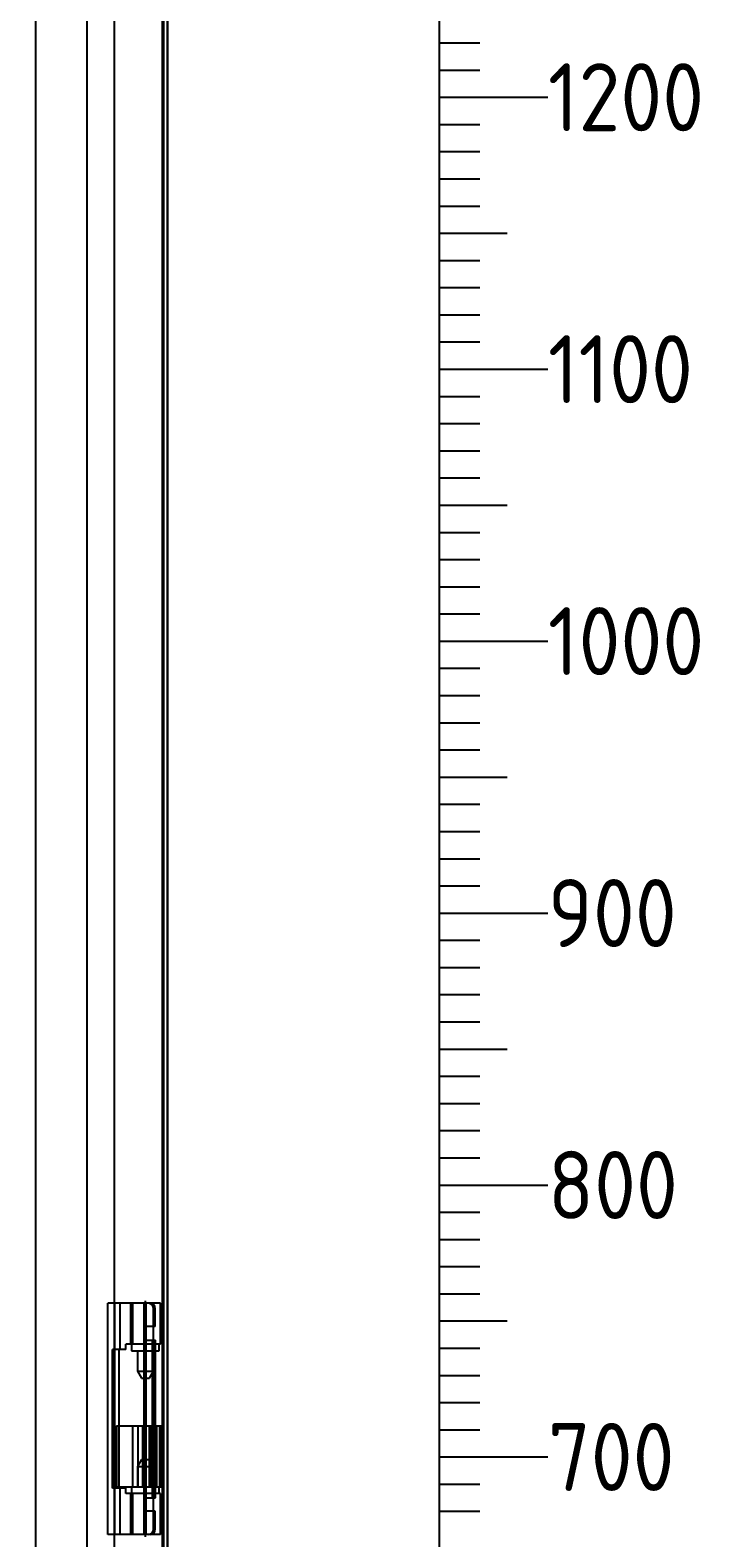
# Model space of a CAD drawing. Header units: millimetres. Extents: x 37984 to 70752, y 14140 to 37584.
# Drawn here: x 39951 to 40198, y 23439 to 23994 of the extents above; entities that cross this region are included whole.
import ezdxf
from ezdxf.enums import TextEntityAlignment as Align

# ---------------------------------------------------------------- set-up
doc = ezdxf.new("R2010")
doc.units = ezdxf.units.MM
doc.set_wipeout_variables(frame=1)
doc.layers.add('! NO PLOT !', color=7, linetype='Continuous', true_color=0xff75dd, plot=False)
doc.layers.add('000-PI-ORMAR', color=2, linetype='Continuous')
doc.styles.add('PI0', font='isocpeur.ttf', dxfattribs={"width": 0.9})

# ---------------------------------------------------------------- blocks, each defined once
blk = doc.blocks.new('skala_2300')
for p, q in [((0, 1400), (0, 540)), ((0, 1220), (15, 1220)), ((0, 1210), (15, 1210)), ((0, 1200), (40, 1200)), ((0, 1200), (40, 1200)), ((0, 1200), (40, 1200)), ((0, 1190), (15, 1190)), ((0, 1180), (15, 1180)), ((0, 1170), (15, 1170)), ((0, 1160), (15, 1160)), ((0, 1150), (25, 1150)), ((0, 1140), (15, 1140)), ((0, 1130), (15, 1130)), ((0, 1120), (15, 1120)), ((0, 1110), (15, 1110)), ((0, 1100), (40, 1100)), ((0, 1090), (15, 1090)), ((0, 1080), (15, 1080)), ((0, 1070), (15, 1070)), ((0, 1060), (15, 1060)), ((0, 1050), (25, 1050)), ((0, 1040), (15, 1040)), ((0, 1030), (15, 1030)), ((0, 1020), (15, 1020)), ((0, 1010), (15, 1010)), ((0, 1000), (40, 1000)), ((0, 1000), (40, 1000)), ((0, 1000), (40, 1000)), ((0, 1000), (40, 1000)), ((0, 990), (15, 990)), ((0, 980), (15, 980)), ((0, 970), (15, 970)), ((0, 960), (15, 960)), ((0, 950), (25, 950)), ((0, 940), (15, 940)), ((0, 930), (15, 930)), ((0, 920), (15, 920)), ((0, 910), (15, 910)), ((0, 900), (40, 900)), ((0, 890), (15, 890)), ((0, 880), (15, 880)), ((0, 870), (15, 870)), ((0, 860), (15, 860)), ((0, 850), (25, 850)), ((0, 840), (15, 840)), ((0, 830), (15, 830)), ((0, 820), (15, 820)), ((0, 810), (15, 810)), ((0, 800), (40, 800)), ((0, 800), (40, 800)), ((0, 800), (40, 800)), ((0, 800), (40, 800)), ((0, 800), (40, 800)), ((0, 790), (15, 790)), ((0, 780), (15, 780)), ((0, 770), (15, 770)), ((0, 760), (15, 760)), ((0, 750), (25, 750)), ((0, 740), (15, 740)), ((0, 730), (15, 730)), ((0, 720), (15, 720)), ((0, 710), (15, 710)), ((0, 700), (40, 700)), ((0, 690), (15, 690)), ((0, 680), (15, 680))]:
    blk.add_line(p, q)
at = {"style": 'PI0', "width": 0.9}
for s, p in [('1200', (40, 1200)), ('1100', (40, 1100)), ('1000', (40, 1000)), ('900', (40, 900)), ('800', (40, 800)), ('700', (40, 700))]:
    blk.add_text(s, height=25, dxfattribs=at).set_placement(p, align=Align.MIDDLE_LEFT)

msp = doc.modelspace()

# ---------------------------------------------------------------- block references
msp.add_blockref('skala_2300', (40101.672, 22768.904))

# ---------------------------------------------------------------- wipeouts: each hides what was drawn before it
msp.add_wipeout([(39609.672, 24763.904), (40001.672, 24763.904), (40001.672, 22766.904), (39609.672, 22766.904)]).dxf.layer = '000-PI-ORMAR'

# ---------------------------------------------------------------- next in the draw order: linework, layer by layer
at = {"layer": '! NO PLOT !'}
for p, q in [((39982.184, 22788.404), (39982.184, 24749.904)), ((39972.184, 22803.404), (39972.184, 24734.904)), ((39953.184, 22849.154), (39953.184, 24689.154))]:
    msp.add_line(p, q, dxfattribs=at)
at = {"layer": '000-PI-ORMAR'}
for p, q in [((40000.172, 24761.404), (40000.172, 22776.904)), ((40001.672, 24761.404), (40001.672, 22776.904)), ((40001.684, 22776.904), (40001.684, 24761.404)), ((40001.684, 22776.904), (40001.684, 24761.404)), ((39999.684, 24759.404), (39999.684, 22778.904)), ((39979.684, 23440.404), (39979.684, 23525.404)), ((39999.127, 23525.404), (39979.684, 23525.404)), ((39982.167, 23508.404), (39982.167, 23525.404)), ((39982.372, 23440.404), (39982.372, 23525.404)), ((39984.265, 23508.404), (39984.265, 23525.404)), ((39988.027, 23525.404), (39988.027, 23510.404)), ((39988.94, 23510.404), (39988.94, 23525.404)), ((39993.048, 23440.404), (39993.048, 23525.404)), ((39993.577, 23496.554), (39993.577, 23526.254)), ((39993.577, 23510.404), (39993.577, 23525.404)), ((39993.795, 23440.404), (39993.795, 23525.404)), ((39999.127, 23510.404), (39999.127, 23525.404)), ((39996.555, 23523.404), (39997.202, 23523.404)), ((39996.555, 23442.404), (39996.555, 23523.404)), ((39997.202, 23516.904), (39997.202, 23523.404)), ((39997.202, 23516.904), (39993.048, 23516.904)), ((39996.559, 23448.904), (39996.559, 23516.904)), ((39981.439, 23457.404), (39981.439, 23508.404)), ((39986.363, 23508.404), (39981.439, 23508.404)), ((39983.901, 23457.404), (39983.901, 23508.404)), ((39999.127, 23510.404), (39986.363, 23510.404)), ((39986.363, 23508.404), (39986.363, 23510.404)), ((39988.477, 23510.404), (39988.477, 23507.904)), ((39988.477, 23507.904), (39998.677, 23507.904)), ((39990.627, 23507.904), (39990.627, 23500.415)), ((39993.048, 23511.904), (39997.283, 23511.904)), ((39996.13, 23453.904), (39996.13, 23511.904)), ((39996.527, 23500.415), (39996.527, 23507.904)), ((39996.849, 23453.904), (39996.849, 23511.904)), ((39997.283, 23453.904), (39997.283, 23511.904)), ((39998.677, 23507.904), (39998.677, 23510.404)), ((39990.627, 23500.415), (39992.077, 23497.904)), ((39990.627, 23500.415), (39996.527, 23500.415)), ((39992.077, 23497.904), (39995.077, 23497.904)), ((39995.077, 23497.904), (39996.527, 23500.415)), ((39982.884, 23480.404), (39999.684, 23480.404)), ((39982.884, 23480.404), (39982.884, 23457.904)), ((39988.834, 23480.404), (39988.834, 23457.904)), ((39990.834, 23480.404), (39990.834, 23457.904)), ((39992.505, 23480.404), (39992.505, 23457.904)), ((39992.862, 23480.404), (39992.862, 23457.904)), ((39995.005, 23480.404), (39995.005, 23457.904)), ((39995.362, 23480.404), (39995.362, 23457.904)), ((39995.723, 23480.404), (39995.723, 23457.904)), ((39996.847, 23480.404), (39996.847, 23457.904)), ((39997.602, 23480.404), (39997.602, 23457.904)), ((39997.723, 23457.904), (39997.723, 23480.404)), ((39998.726, 23480.404), (39998.726, 23457.904)), ((39999.482, 23480.404), (39999.482, 23457.904)), ((39993.577, 23439.554), (39993.577, 23469.254)), ((39992.077, 23467.904), (39990.627, 23465.392)), ((39990.627, 23465.392), (39996.527, 23465.392)), ((39990.627, 23465.392), (39990.627, 23457.904)), ((39992.077, 23467.904), (39995.077, 23467.904)), ((39996.527, 23465.392), (39995.077, 23467.904)), ((39996.527, 23457.904), (39996.527, 23465.392)), ((39982.884, 23457.904), (39999.684, 23457.904)), ((39988.477, 23457.904), (39988.477, 23455.404)), ((39998.677, 23455.404), (39998.677, 23457.904)), ((39986.363, 23457.404), (39981.439, 23457.404)), ((39982.167, 23440.404), (39982.167, 23457.404)), ((39984.265, 23440.404), (39984.265, 23457.404)), ((39986.363, 23455.404), (39986.363, 23457.404)), ((39999.127, 23455.404), (39986.363, 23455.404)), ((39988.027, 23455.404), (39988.027, 23440.404)), ((39988.94, 23440.404), (39988.94, 23455.404)), ((39993.048, 23453.904), (39997.283, 23453.904)), ((39993.577, 23440.404), (39993.577, 23455.404)), ((39999.127, 23440.404), (39999.127, 23455.404)), ((39997.202, 23448.904), (39993.048, 23448.904)), ((39997.202, 23442.404), (39997.202, 23448.904)), ((39996.555, 23442.404), (39997.202, 23442.404)), ((39999.127, 23440.404), (39979.684, 23440.404))]:
    msp.add_line(p, q, dxfattribs=at)
for centre, start_param, end_param in [((39994.623, 23523.404), 4.712389, 6.2831853), ((39995.27, 23523.404), 4.712389, 6.2831853), ((39994.623, 23442.404), 3.1415927, 4.712389), ((39995.27, 23442.404), 3.1415927, 4.712389)]:
    msp.add_ellipse(centre, major_axis=(0, 2), ratio=0.9659258, start_param=start_param, end_param=end_param, dxfattribs=at)

doc.saveas('drawing.dxf')
